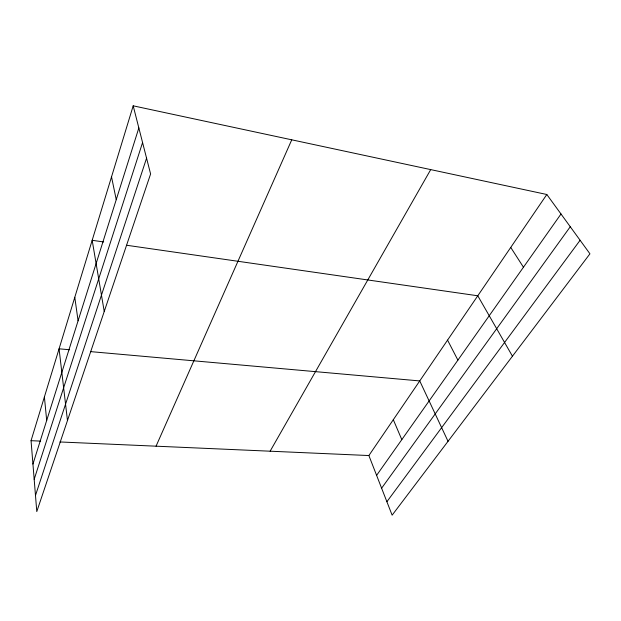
<?xml version="1.0" encoding="UTF-8"?>
<svg xmlns="http://www.w3.org/2000/svg" width="621" height="621" viewBox="0 0 621 621"><rect width="100%" height="100%" fill="white"/><g stroke="black" fill="none" stroke-linecap="round" stroke-linejoin="round"><path stroke-width="0.93" d="M133.189 105.826L150.6 173.958L36.786 511.572L31.05 440.685L133.189 105.826L546.822 194.497L589.95 253.81L392.13 515.174L368.882 455.542L546.822 194.497M32.944 464.081L138.84 127.942M34.178 479.311L142.574 142.535M35.482 495.457L146.572 158.169M156.05 446.181L291.754 139.818M270.127 451.195L430.718 169.603M376.605 475.36L561.004 213.997M381.612 488.191L570.264 226.735M386.883 501.729L580.099 240.265M31.05 440.685L40.668 441.112M59.895 441.958L368.882 455.542M69.575 349.747L59.073 348.808L67.472 420.557M90.565 351.618L419.742 380.929L448.036 441.314M103.66 241.949L92.172 240.296L104.235 311.501M126.622 245.256L477.782 295.782L512.449 356.206M510.741 247.43L523.456 267.216M447.562 340.122L457.902 360.133M393.31 419.703L401.81 439.645M111.524 176.853L116.243 199.69M74.784 297.304L78.083 320.801M44.401 396.928L46.691 420.448"/></g></svg>
